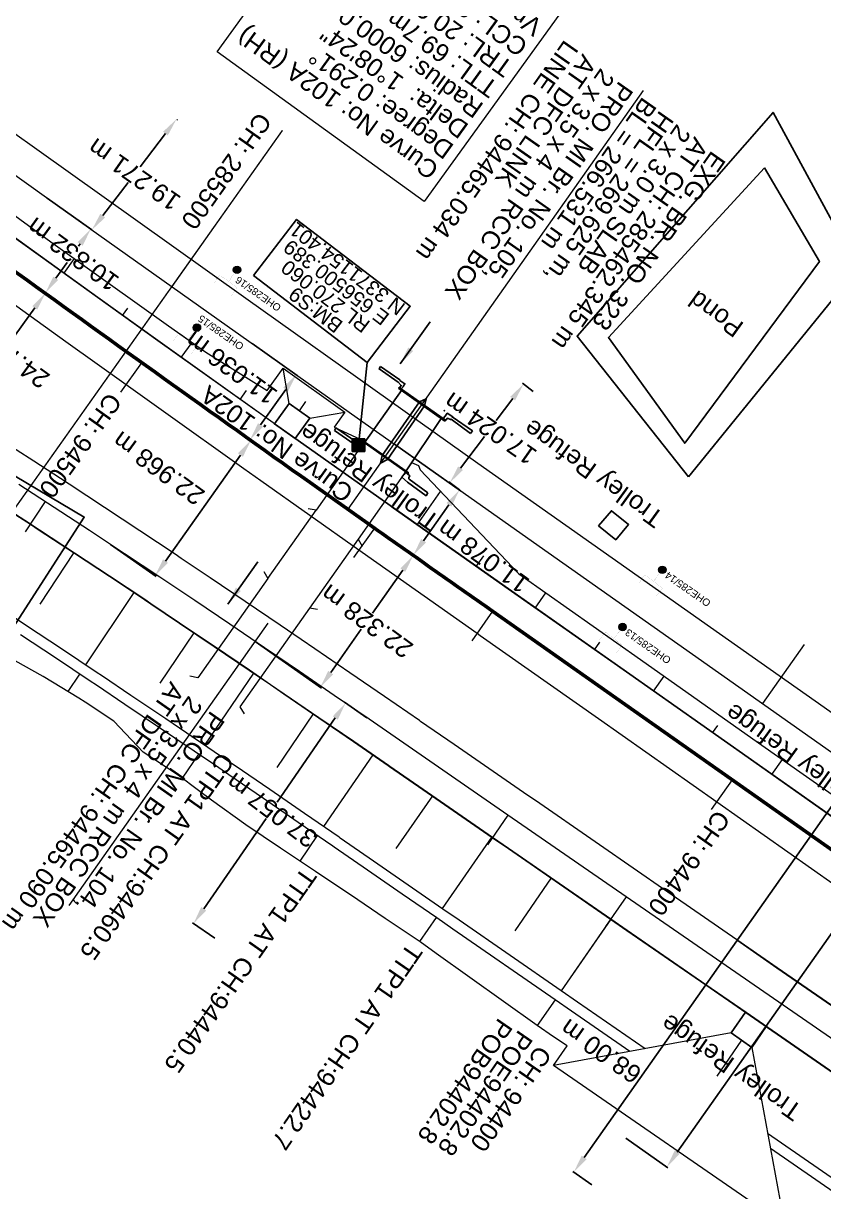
# Model space of a CAD drawing. Header units: metres. Extents: x 644418 to 1306172, y 3366650 to 6747308.
# Drawn here: x 656454 to 656564.7, y 3371051.1 to 3371212.7 of the extents above; entities that cross this region are included whole.
import ezdxf
from ezdxf.enums import TextEntityAlignment as Align

# ---------------------------------------------------------------- set-up
doc = ezdxf.new("R2010")
doc.units = ezdxf.units.M
doc.header["$MEASUREMENT"] = 0
doc.linetypes.add('CENTER', pattern=[2, 1.25, -0.25, 0.25, -0.25])
doc.linetypes.add('PHANTOM2', pattern=[1.25, 0.625, -0.125, 0.125, -0.125, 0.125, -0.125])
doc.layers.get('Defpoints').update_dxf_attribs({"lineweight": 0})
for name, color, linetype in [('Bench_Mark', 7, 'Continuous'), ('BRIDGE_PARAPET', 7, 'Continuous'), ('C-ROAD-CNTR-N', 92, 'Continuous'), ('CULVERT_PARAPET', 7, 'Continuous'), ('DFCC Boundary', 6, 'CENTER'), ('Dimension', 10, 'Continuous'), ('MATCH LINE', 7, 'Continuous'), ('PIER_OR_ABUTMENT', 7, 'Continuous'), ('POND_BOTTOM', 5, 'Continuous'), ('POND_TOP', 5, 'Continuous'), ('PROPOSED DFCC FORMATION LINE', 187, 'Continuous'), ('PROPOSED FORMATION LINE - Connecting line', 187, 'Continuous'), ('SFL_SOFFIT_LVL', 251, 'Continuous'), ('SH.NOS', 251, 'Continuous'), ('Side Details', 251, 'Continuous'), ('SIGN_BOARD', 251, 'Continuous'), ('STYLEREMARK', 251, 'Continuous'), ('Trolley Refuse', 10, 'Continuous'), ('TROLLEY_STAND', 7, 'Continuous'), ('WING_WALL', 7, 'Continuous')]:
    doc.layers.add(name, color=color, linetype=linetype)
for name, color, linetype, lineweight in [('BOUNDARY DIMENTION', 10, 'Continuous', 0), ('BRIDGE DETAILS PLAN', 7, 'Continuous', 0), ('CANAL BOTTOM', 5, 'Continuous', 0), ('Cardinal_Leader', 10, 'Continuous', 0), ('Existing Chainage', 7, 'Continuous', 0), ('Existing IR Track', 143, 'Continuous', 0), ('Existing Railway Boundary', 7, 'CENTER', 0), ('OHE MAST', 8, 'Continuous', 0), ('OHE MAST TEXT', 8, 'Continuous', 0), ('Prop TPTC Connecting line', 10, 'Continuous', 0), ('Prop- DN Curve_cont', 3, 'Continuous', 0), ('PROP-DFC Connecting line', 1, 'Continuous', 0), ('Proposed Chainage', 10, 'Continuous', 0), ('Proposed Chainages Connecting line', 10, 'Continuous', 0), ('Proposed Curve_Details', 10, 'Continuous', 0), ('Proposed Curve_Details Connecting line', 10, 'Continuous', 0), ('PROPOSED DFCC TOE LINE', 239, 'Continuous', 0), ('PROPOSED DFCC TOE LINE - Connecting line', 239, 'Continuous', 0), ('PROPOSED DFCC TOE SLOPES', 239, 'Continuous', 0), ('PROPOSED DFCC TOE SLOPES - Connecting line', 239, 'Continuous', 0), ('PROPOSED DFCC TRACK', 1, 'Continuous', 0), ('Proposed TPTC Chainages', 1, 'Continuous', 0)]:
    doc.layers.add(name, color=color, linetype=linetype, lineweight=lineweight)
doc.styles.add('CUT-FILL', font='cut-fill.shx', dxfattribs={"height": 2})
doc.styles.get("Standard").update_dxf_attribs({"font": 'arial.ttf'})
doc.styles.add('Style-Arial', font='arial.ttf')
doc.dimstyles.new('DIM', dxfattribs={"dimtxt": 2.5, "dimasz": 2.5, "dimexe": 0.18, "dimexo": 0.0625, "dimgap": 0.09, "dimtad": 0, "dimtih": 1, "dimtoh": 1, "dimdec": 3, "dimzin": 0, "dimdsep": 46, "dimtxsty": 'Standard', "dimcen": 0.09, "dimadec": 0, "dimazin": 0, "dimtfac": 1, "dimtdec": 3, "dimtofl": 0, "dimtmove": 0, "dimatfit": 3, "dimfxl": 1, "dimtolj": 1, "dimtzin": 0, "dimarcsym": 0})
doc.dimstyles.new('ISO-25', dxfattribs={"dimtxt": 2.5, "dimasz": 2.5, "dimexe": 1.25, "dimexo": 0.625, "dimtad": 1, "dimtxsty": 'Standard', "dimcen": 2.5, "dimadec": 0, "dimazin": 0, "dimtfac": 1, "dimtmove": 0, "dimatfit": 3, "dimfxl": 1, "dimarcsym": 0})

# ---------------------------------------------------------------- blocks, each defined once
blk = doc.blocks.new('TSB45')
at = {"layer": 'SH.NOS', "const_width": 0.0052}
blk.add_lwpolyline([(-0.02, 0.03), (0.02, 0.03), (0, 0.07)], close=True, dxfattribs=at)
at = {"layer": 'SH.NOS', "const_width": 0.00557}
blk.add_lwpolyline([(0, 0.03), (0, 0)], dxfattribs=at)
at = {"layer": 'SH.NOS', "style": 'CUT-FILL'}
blk.add_text('45', height=0.00787, dxfattribs=at).set_placement((-0.01, 0.04))
blk = doc.blocks.new('BM')
blk.add_hatch(color=256).paths.add_polyline_path([(-0.88, 0.88), (-0.88, -0.88), (0.88, -0.88), (0.88, 0.88)])
for p, q in [((0.88, 0.88), (-0.88, 0.88)), ((-0.88, 0.88), (-0.88, -0.88)), ((0.88, -0.88), (0.88, 0.88)), ((-0.88, -0.88), (0.88, -0.88))]:
    blk.add_line(p, q)
blk = doc.blocks.new('OHE MAST')
h = blk.add_hatch(color=256)
edge = h.paths.add_edge_path()
edge.add_arc((0, 0), 0.514, 0, 360)
at = {"const_width": 0.01, "flags": 128}
for points in [[(1.5, 3.5), (1.5, 2), (-1.5, 2), (-1.5, 3.5)], [(0, 2), (0, 0)]]:
    blk.add_lwpolyline(points, dxfattribs=at)
blk.add_circle((0, 0), 0.514)
blk = doc.blocks.new('*D1742')
at = {"layer": 'Defpoints', "color": 0, "transparency": 16777216}
for p in [(656485.62, 3371168.49), (656491.76, 3371164.14), (656479.24, 3371159.48)]:
    blk.add_point(p, dxfattribs=at)
at = {"layer": 'Dimension', "color": 0, "lineweight": -2, "transparency": 16777216}
for p, q in [((656485.67, 3371168.45), (656491.9, 3371164.04)), ((656486.82, 3371157.18), (656490.31, 3371162.1)), ((656479.29, 3371159.45), (656485.53, 3371155.03))]:
    blk.add_line(p, q, dxfattribs=at)
at = {"layer": 'Dimension', "color": 0, "transparency": 16777216}
for points in [[(656489.97, 3371162.34), (656490.65, 3371161.86), (656491.76, 3371164.14)], [(656486.48, 3371157.42), (656487.16, 3371156.93), (656485.38, 3371155.13)]]:
    blk.add_solid(points, dxfattribs=at)
at = {"layer": 'Dimension', "color": 0, "lineweight": 0, "transparency": 16777216, "insert": (656482.76, 3371165.07), "char_height": 2.5, "attachment_point": 5, "rotation": 144}
blk.add_mtext('\\A1;11.036 m', dxfattribs=at)
blk = doc.blocks.new('*D1743')
at = {"layer": 'Defpoints', "color": 0, "transparency": 16777216}
for p in [(656479.29, 3371159.44), (656485.49, 3371155.06), (656466.03, 3371140.69)]:
    blk.add_point(p, dxfattribs=at)
at = {"layer": 'Dimension', "color": 0, "lineweight": -2, "transparency": 16777216}
for p, q in [((656479.34, 3371159.41), (656485.64, 3371154.96)), ((656473.68, 3371138.35), (656484.05, 3371153.02)), ((656466.08, 3371140.65), (656472.38, 3371136.2))]:
    blk.add_line(p, q, dxfattribs=at)
at = {"layer": 'Dimension', "color": 0, "transparency": 16777216}
for points in [[(656483.71, 3371153.26), (656484.39, 3371152.78), (656485.49, 3371155.06)], [(656473.34, 3371138.59), (656474.02, 3371138.11), (656472.23, 3371136.31)]]:
    blk.add_solid(points, dxfattribs=at)
at = {"layer": 'Dimension', "color": 0, "lineweight": 0, "transparency": 16777216, "insert": (656472.71, 3371151.19), "char_height": 2.5, "attachment_point": 5, "rotation": 144}
blk.add_mtext('\\A1;22.968 m', dxfattribs=at)
blk = doc.blocks.new('*D1745')
at = {"layer": 'Defpoints', "color": 0, "transparency": 16777216}
for p in [(656457.26, 3371188.58), (656463.34, 3371184.26), (656450.98, 3371179.76)]:
    blk.add_point(p, dxfattribs=at)
at = {"layer": 'Dimension', "color": 0, "lineweight": -2, "transparency": 16777216}
for p, q in [((656457.31, 3371188.55), (656463.49, 3371184.15)), ((656461.89, 3371182.22), (656461.66, 3371181.89)), ((656451.03, 3371179.72), (656457.21, 3371175.33)), ((656458.51, 3371177.47), (656460.07, 3371179.66))]:
    blk.add_line(p, q, dxfattribs=at)
at = {"layer": 'Dimension', "color": 0, "transparency": 16777216}
for points in [[(656461.55, 3371182.46), (656462.23, 3371181.98), (656463.34, 3371184.26)], [(656458.17, 3371177.71), (656458.85, 3371177.23), (656457.06, 3371175.43)]]:
    blk.add_solid(points, dxfattribs=at)
at = {"layer": 'Dimension', "color": 0, "lineweight": 0, "transparency": 16777216, "insert": (656460.86, 3371180.78), "char_height": 2.5, "attachment_point": 5, "rotation": 144}
blk.add_mtext('\\A1;10.832 m', dxfattribs=at)
blk = doc.blocks.new('*D1747')
at = {"layer": 'Defpoints', "color": 0, "transparency": 16777216}
for p in [(656450.97, 3371179.76), (656457.06, 3371175.41), (656436.58, 3371159.66)]:
    blk.add_point(p, dxfattribs=at)
at = {"layer": 'Dimension', "color": 0, "lineweight": -2, "transparency": 16777216}
for p, q in [((656451.02, 3371179.73), (656457.2, 3371175.31)), ((656455.6, 3371173.38), (656452.07, 3371168.44)), ((656444.12, 3371157.34), (656450.48, 3371166.21)), ((656436.64, 3371159.62), (656442.81, 3371155.2))]:
    blk.add_line(p, q, dxfattribs=at)
at = {"layer": 'Dimension', "color": 0, "transparency": 16777216}
for points in [[(656455.26, 3371173.62), (656455.94, 3371173.13), (656457.06, 3371175.41)], [(656443.78, 3371157.58), (656444.46, 3371157.09), (656442.67, 3371155.3)]]:
    blk.add_solid(points, dxfattribs=at)
at = {"layer": 'Dimension', "color": 0, "lineweight": 0, "transparency": 16777216, "insert": (656451.27, 3371167.33), "char_height": 2.5, "attachment_point": 5, "rotation": 144}
blk.add_mtext('\\A1;24.725 m', dxfattribs=at)
blk = doc.blocks.new('*D1558')
at = {"layer": 'Defpoints', "color": 0, "linetype": 'ByBlock', "ltscale": 0.5, "transparency": 16777216}
for p in [(656523.2, 3371162.83), (656524.58, 3371161.79), (656514.38, 3371148.16)]:
    blk.add_point(p, dxfattribs=at)
at = {"layer": 'Existing Railway Boundary', "color": 0, "linetype": 'ByBlock', "lineweight": -2, "ltscale": 0.5, "transparency": 16777216}
for p, q in [((656524.53, 3371161.83), (656523.05, 3371162.94)), ((656521.7, 3371160.83), (656519.42, 3371157.78)), ((656514.5, 3371151.2), (656517.78, 3371155.59)), ((656514.33, 3371148.2), (656512.86, 3371149.3))]:
    blk.add_line(p, q, dxfattribs=at)
at = {"layer": 'Existing Railway Boundary', "color": 0, "linetype": 'ByBlock', "ltscale": 0.5, "transparency": 16777216}
for points in [[(656521.36, 3371161.08), (656522.03, 3371160.58), (656523.2, 3371162.83)], [(656514.17, 3371151.45), (656514.83, 3371150.95), (656513, 3371149.19)]]:
    blk.add_solid(points, dxfattribs=at)
at = {"layer": 'Existing Railway Boundary', "color": 0, "linetype": 'ByBlock', "ltscale": 0.5, "transparency": 16777216, "insert": (656518.6, 3371156.68), "char_height": 2.5, "attachment_point": 5, "rotation": 145}
blk.add_mtext('\\A1;17.024 m', dxfattribs=at)
blk = doc.blocks.new('*D1559')
at = {"layer": 'Defpoints', "color": 0, "linetype": 'ByBlock', "ltscale": 0.5, "transparency": 16777216}
for p in [(656475.19, 3371199.46), (656475.19, 3371199.46), (656463.49, 3371184.15)]:
    blk.add_point(p, dxfattribs=at)
at = {"layer": 'Existing Railway Boundary', "color": 0, "linetype": 'ByBlock', "lineweight": -2, "ltscale": 0.5, "transparency": 16777216}
for p, q in [((656475.24, 3371199.42), (656475.33, 3371199.35)), ((656473.67, 3371197.47), (656470.17, 3371192.89)), ((656465.01, 3371186.14), (656468.51, 3371190.72)), ((656463.54, 3371184.11), (656463.63, 3371184.04))]:
    blk.add_line(p, q, dxfattribs=at)
at = {"layer": 'Existing Railway Boundary', "color": 0, "linetype": 'ByBlock', "ltscale": 0.5, "transparency": 16777216}
for points in [[(656473.34, 3371197.73), (656474, 3371197.22), (656475.19, 3371199.46)], [(656464.67, 3371186.39), (656465.34, 3371185.88), (656463.49, 3371184.15)]]:
    blk.add_solid(points, dxfattribs=at)
at = {"layer": 'Existing Railway Boundary', "color": 0, "linetype": 'ByBlock', "ltscale": 0.5, "transparency": 16777216, "insert": (656469.34, 3371191.81), "char_height": 2.5, "attachment_point": 5, "rotation": 145}
blk.add_mtext('\\A1;19.271 m', dxfattribs=at)
blk = doc.blocks.new('*D1605')
at = {"layer": 'Defpoints', "color": 0, "transparency": 16777216}
for p in [(656505.3, 3371154.57), (656498.9, 3371145.52), (656507.94, 3371139.13)]:
    blk.add_point(p, dxfattribs=at)
at = {"layer": 'Dimension', "color": 0, "lineweight": -2, "transparency": 16777216}
for p, q in [((656505.35, 3371154.53), (656514.48, 3371148.07)), ((656498.95, 3371145.48), (656508.09, 3371139.03)), ((656512.89, 3371146.13), (656509.38, 3371141.17))]:
    blk.add_line(p, q, dxfattribs=at)
at = {"layer": 'Dimension', "color": 0, "transparency": 16777216}
for points in [[(656512.55, 3371146.37), (656513.23, 3371145.89), (656514.33, 3371148.17)], [(656509.04, 3371141.41), (656509.72, 3371140.93), (656507.94, 3371139.13)]]:
    blk.add_solid(points, dxfattribs=at)
at = {"layer": 'Dimension', "color": 0, "lineweight": 0, "transparency": 16777216, "insert": (656517.63, 3371139), "char_height": 2.5, "attachment_point": 5, "rotation": 144}
blk.add_mtext('\\A1;11.078 m', dxfattribs=at)
blk = doc.blocks.new('*D1606')
at = {"layer": 'Defpoints', "color": 0, "transparency": 16777216}
for p in [(656498.91, 3371145.51), (656507.95, 3371139.14), (656486.05, 3371127.26)]:
    blk.add_point(p, dxfattribs=at)
at = {"layer": 'Dimension', "color": 0, "lineweight": -2, "transparency": 16777216}
for p, q in [((656498.96, 3371145.47), (656508.1, 3371139.04)), ((656506.51, 3371137.1), (656502.32, 3371131.15)), ((656496.53, 3371122.93), (656500.75, 3371128.92)), ((656486.1, 3371127.22), (656495.24, 3371120.79))]:
    blk.add_line(p, q, dxfattribs=at)
at = {"layer": 'Dimension', "color": 0, "transparency": 16777216}
for points in [[(656506.17, 3371137.34), (656506.85, 3371136.86), (656507.95, 3371139.14)], [(656496.19, 3371123.17), (656496.87, 3371122.69), (656495.09, 3371120.89)]]:
    blk.add_solid(points, dxfattribs=at)
at = {"layer": 'Dimension', "color": 0, "lineweight": 0, "transparency": 16777216, "insert": (656501.53, 3371130.03), "char_height": 2.5, "attachment_point": 5, "rotation": 144}
blk.add_mtext('\\A1;22.328 m', dxfattribs=at)
blk = doc.blocks.new('*D1641')
at = {"layer": 'BOUNDARY DIMENTION', "color": 0, "lineweight": -2, "transparency": 16777216}
for p, q in [((656501.52, 3371116.69), (656498.44, 3371118.82)), ((656497.16, 3371116.65), (656489.14, 3371105.02)), ((656478.97, 3371090.26), (656487.59, 3371102.76)), ((656480.49, 3371086.18), (656477.4, 3371088.31))]:
    blk.add_line(p, q, dxfattribs=at)
at = {"layer": 'BOUNDARY DIMENTION', "color": 0, "transparency": 16777216}
for points in [[(656496.82, 3371116.89), (656497.51, 3371116.42), (656498.58, 3371118.71)], [(656478.62, 3371090.5), (656479.31, 3371090.03), (656477.55, 3371088.21)]]:
    blk.add_solid(points, dxfattribs=at)
at = {"layer": 'Defpoints', "color": 0, "transparency": 16777216}
for p in [(656498.58, 3371118.71), (656501.57, 3371116.65), (656480.54, 3371086.14)]:
    blk.add_point(p, dxfattribs=at)
at = {"layer": 'BOUNDARY DIMENTION', "color": 0, "transparency": 16777216, "insert": (656488.36, 3371103.89), "char_height": 2.5, "attachment_point": 5, "rotation": 143}
blk.add_mtext('\\A1;37.057 m', dxfattribs=at)
blk = doc.blocks.new('*D1876')
at = {"layer": 'Defpoints', "color": 0, "linetype": 'Continuous', "ltscale": 0.5, "transparency": 16777216}
for p in [(656571.84, 3371107.64), (656577.57, 3371103.61), (656537.3, 3371058.58)]:
    blk.add_point(p, dxfattribs=at)
at = {"layer": 'DFCC Boundary', "color": 0, "linetype": 'Continuous', "lineweight": -2, "ltscale": 0.5, "transparency": 16777216}
for p, q in [((656571.9, 3371107.61), (656577.72, 3371103.51)), ((656544.46, 3371056.6), (656576.13, 3371101.57)), ((656537.35, 3371058.55), (656543.17, 3371054.45))]:
    blk.add_line(p, q, dxfattribs=at)
at = {"layer": 'DFCC Boundary', "color": 0, "linetype": 'Continuous', "ltscale": 0.5, "transparency": 16777216}
for points in [[(656575.79, 3371101.81), (656576.47, 3371101.33), (656577.57, 3371103.61)], [(656544.12, 3371056.84), (656544.8, 3371056.36), (656543.02, 3371054.55)]]:
    blk.add_solid(points, dxfattribs=at)
at = {"layer": 'DFCC Boundary', "color": 0, "linetype": 'Continuous', "ltscale": 0.5, "transparency": 16777216, "insert": (656572.31, 3371083.64), "char_height": 2.5, "attachment_point": 5, "rotation": 145}
blk.add_mtext('\\A1;60.00 m', dxfattribs=at)
blk = doc.blocks.new('*D1877')
at = {"layer": 'Defpoints', "color": 0, "linetype": 'Continuous', "ltscale": 0.5, "transparency": 16777216}
for p in [(656569.31, 3371109.43), (656571.85, 3371107.63), (656532.7, 3371052.04)]:
    blk.add_point(p, dxfattribs=at)
at = {"layer": 'DFCC Boundary', "color": 0, "linetype": 'Continuous', "lineweight": -2, "ltscale": 0.5, "transparency": 16777216}
for p, q in [((656571.8, 3371107.67), (656569.16, 3371109.53)), ((656531.59, 3371055.88), (656567.87, 3371107.38)), ((656532.65, 3371052.07), (656530.01, 3371053.94))]:
    blk.add_line(p, q, dxfattribs=at)
at = {"layer": 'DFCC Boundary', "color": 0, "linetype": 'Continuous', "ltscale": 0.5, "transparency": 16777216}
for points in [[(656567.53, 3371107.62), (656568.21, 3371107.14), (656569.31, 3371109.43)], [(656531.25, 3371056.12), (656531.93, 3371055.64), (656530.15, 3371053.83)]]:
    blk.add_solid(points, dxfattribs=at)
at = {"layer": 'DFCC Boundary', "color": 0, "linetype": 'Continuous', "ltscale": 0.5, "transparency": 16777216, "insert": (656533.9, 3371070.56), "char_height": 2.5, "attachment_point": 5, "rotation": 145}
blk.add_mtext('\\A1;68.00 m', dxfattribs=at)

msp = doc.modelspace()

# ---------------------------------------------------------------- linework, layer by layer
msp.add_point((656512.2534, 3371159.1482, 267.505))
at = {"layer": 'BRIDGE DETAILS PLAN', "color": 7, "linetype": 'Continuous', "lineweight": 0, "flags": 128}
msp.add_lwpolyline([(656539.749, 3371203.4553), (656498.9133, 3371145.5108)], dxfattribs=at)
at = {"layer": 'BRIDGE DETAILS PLAN', "color": 10, "flags": 128}
msp.add_lwpolyline([(656487.8226, 3371129.7735), (656460.3062, 3371090.7287)], dxfattribs=at)
at = {"layer": 'BRIDGE_PARAPET', "linetype": 'Continuous'}
msp.add_polyline3d([(656507.223, 3371150.466, 270.327), (656507.269, 3371150.559, 270.327), (656500.872, 3371155.087, 270.336), (656500.826, 3371154.994, 270.336)], close=True, dxfattribs=at)
at = {"layer": 'C-ROAD-CNTR-N', "color": 4, "linetype": 'Continuous', "lineweight": 50, "flags": 128}
msp.add_lwpolyline([(656502.5763, 3371142.9227, -0.00414041), (656421.8767, 3371200.9022)], format="xyb", dxfattribs=at)
for points in [[(656518.9277, 3371131.4062), (656518.4, 3371131.7774), (656517.8724, 3371132.1486), (656517.3447, 3371132.5198), (656516.817, 3371132.891), (656516.2894, 3371133.2623), (656515.7617, 3371133.6335), (656515.2341, 3371134.0048), (656514.7065, 3371134.376), (656514.1788, 3371134.7473), (656513.6512, 3371135.1186), (656513.1236, 3371135.4899), (656512.596, 3371135.8612), (656512.0685, 3371136.2326), (656511.5409, 3371136.6039), (656511.0134, 3371136.9753), (656510.4858, 3371137.3468), (656509.9584, 3371137.7182), (656509.4309, 3371138.0897), (656508.9034, 3371138.4612), (656508.376, 3371138.8328), (656507.8486, 3371139.2044), (656507.3212, 3371139.576), (656506.7939, 3371139.9477), (656506.2666, 3371140.3194), (656505.7393, 3371140.6912), (656505.212, 3371141.063), (656504.6848, 3371141.4348), (656504.1576, 3371141.8067), (656503.6305, 3371142.1787), (656503.1034, 3371142.5507), (656502.5763, 3371142.9227)], [(657778.5108, 3370245.3088), (656518.9277, 3371131.4062)]]:
    msp.add_lwpolyline(points, dxfattribs=at)
at = {"layer": 'Cardinal_Leader', "linetype": 'Continuous', "lineweight": 0, "flags": 128}
for points in [[(656521.0444, 3371103.2228), (656518.2021, 3371099.1092)], [(656537.4002, 3371091.9218), (656534.5579, 3371087.8083)], [(656537.4002, 3371091.9218), (656534.5579, 3371087.8083)]]:
    msp.add_lwpolyline(points, dxfattribs=at)
at = {"layer": 'CULVERT_PARAPET', "linetype": 'Continuous'}
msp.add_polyline3d([(656512.336, 3371157.707, 270.304), (656505.938, 3371162.226, 270.316), (656506.02, 3371162.382, 270.316), (656512.418, 3371157.863, 270.316)], close=True, dxfattribs=at)
at = {"layer": 'Existing Chainage', "color": 0, "linetype": 'Continuous', "lineweight": 13, "flags": 128}
for points in [[(656480.3366, 3371184.4795), (656474.5581, 3371176.318)], [(656562.0111, 3371126.8096), (656556.2467, 3371118.6382)]]:
    msp.add_lwpolyline(points, dxfattribs=at)
at = {"layer": 'Existing IR Track', "flags": 128}
for points in [[(656385.9785, 3371246.0134), (656402.2558, 3371234.1087), (656418.524, 3371222.2105), (656435.4888, 3371209.9214), (656443.4607, 3371204.1477), (656464.8674, 3371188.9025), (656484.7718, 3371174.7324), (656504.7408, 3371160.5167), (656516.8987, 3371151.9176), (656529.0485, 3371143.3242), (656549.0707, 3371129.2166), (656569.3043, 3371114.9602), (656586.5651, 3371102.8128), (656603.3974, 3371090.9669), (656622.7217, 3371077.3387), (656641.7932, 3371063.8889), (656658.3669, 3371052.2687), (656675.3634, 3371040.3522)], [(656383.3632, 3371242.1378), (656399.6676, 3371230.2411), (656416.221, 3371218.1627), (656432.924, 3371206.0904), (656449.686, 3371193.9755), (656461.9305, 3371185.2594), (656482.2083, 3371170.9016), (656502.0702, 3371156.8391), (656514.3846, 3371148.1605), (656526.6001, 3371139.5518), (656546.5612, 3371125.4706), (656566.5656, 3371111.3589), (656584.0453, 3371099.0494), (656601.4221, 3371086.8124), (656620.2263, 3371073.6094), (656639.0451, 3371060.3963), (656655.8743, 3371048.5512)]]:
    msp.add_lwpolyline(points, dxfattribs=at)
at = {"layer": 'MATCH LINE', "linetype": 'PHANTOM2', "ltscale": 15, "const_width": 0.2}
msp.add_lwpolyline([(656489.8606, 3371197.9305), (656428.5918, 3371111.399)], dxfattribs=at)
at = {"layer": 'PIER_OR_ABUTMENT', "linetype": 'Continuous'}
msp.add_polyline3d([(656503.408, 3371151.91, 270.053), (656503.64, 3371152.976, 270.019), (656508.821, 3371160.373, 270.067), (656509.755, 3371160.786, 270.04), (656509.519, 3371159.847, 270.067), (656504.392, 3371152.411, 270.038)], close=True, dxfattribs=at)
at = {"layer": 'POND_BOTTOM', "linetype": 'Continuous'}
msp.add_polyline3d([(656556.5419, 3371192.7565, 263.1996), (656564.1174, 3371179.776, 263.169), (656545.494, 3371154.6412, 263.5), (656534.9357, 3371169.2561, 263.469)], close=True, dxfattribs=at)
at = {"layer": 'POND_TOP', "linetype": 'Continuous'}
for points in [[(656546.04, 3371150, 266.354), (656530.608, 3371169.441, 265.715), (656557.717, 3371200.402, 265.381), (656569.4272, 3371178.8108, 265.5268)], [(656372.741, 3371183.233, 266.178), (656382.381, 3371191.981, 265.069), (656462.447, 3371144.429, 266.818), (656449.5901, 3371124.5045, 267.173), (656421.337, 3371149.834, 267.135), (656372.812, 3371166.171, 266.713)]]:
    msp.add_polyline3d(points, close=True, dxfattribs=at)
at = {"layer": 'Prop TPTC Connecting line', "lineweight": 0, "flags": 128}
for points in [[(656502.5763, 3371142.9228), (656499.6926, 3371138.8381)], [(656518.9277, 3371131.4062), (656516.0508, 3371127.3168)]]:
    msp.add_lwpolyline(points, dxfattribs=at)
at = {"layer": 'PROP-DFC Connecting line', "color": 12, "linetype": 'Continuous', "lineweight": 0, "flags": 128}
msp.add_lwpolyline([(657778.5107, 3370245.3088), (656518.9277, 3371131.4062), (656516.8829, 3371132.8447), (656514.8383, 3371134.2832), (656512.7938, 3371135.722), (656510.7496, 3371137.1611), (656508.7056, 3371138.6006), (656506.662, 3371140.0406), (656504.6189, 3371141.4813), (656502.5763, 3371142.9228, -0.00414041), (656421.8767, 3371200.9022), (656419.8588, 3371202.3781), (656417.8415, 3371203.8547), (656415.8246, 3371205.3319), (656413.8081, 3371206.8097), (656411.792, 3371208.2878), (656409.776, 3371209.7663), (656407.7602, 3371211.245), (656405.7445, 3371212.7239), (655825.4894, 3371638.4289)], format="xyb", dxfattribs=at)
at = {"layer": 'Proposed Chainage', "linetype": 'Continuous', "lineweight": 0, "flags": 128}
msp.add_lwpolyline([(656454.3378, 3371142.3926), (656457.0679, 3371146.5814)], dxfattribs=at)
at = {"layer": 'Proposed Chainages Connecting line', "lineweight": 0, "flags": 128}
for points in [[(656467.5124, 3371161.7155), (656470.4229, 3371165.7811)], [(656549.2158, 3371103.9857), (656552.0927, 3371108.0751)]]:
    msp.add_lwpolyline(points, dxfattribs=at)
at = {"layer": 'Proposed Curve_Details'}
msp.add_lwpolyline([(656529.2755, 3371215.5197), (656509.4523, 3371188.1019), (656480.8477, 3371208.7832), (656500.6709, 3371236.201)], close=True, dxfattribs=at)
at = {"layer": 'PROPOSED DFCC FORMATION LINE', "lineweight": 0, "flags": 128}
for points in [[(656570.6081, 3371099.6348), (656554.2503, 3371111.1422), (656537.8925, 3371122.6497), (656521.5347, 3371134.1572), (656521.0853, 3371134.4733), (656505.1876, 3371145.6696), (656504.739, 3371145.9863), (656491.231, 3371155.5506), (656488.8774, 3371157.2228), (656477.7495, 3371165.1522), (656472.6058, 3371168.8303), (656464.2945, 3371174.7909), (656456.3729, 3371180.492), (656450.8662, 3371184.4667), (656440.1791, 3371192.2077), (656437.4646, 3371194.1796), (656424.0899, 3371203.9295), (656424.0243, 3371203.9774), (656407.9627, 3371215.7474), (656407.8972, 3371215.7955), (656391.7715, 3371227.6261), (656375.6459, 3371239.4567)], [(656552.7146, 3371085.9593), (656541.8286, 3371093.4809), (656539.5603, 3371095.0482), (656525.4362, 3371104.8071), (656523.2045, 3371106.3491), (656518.4047, 3371109.6651), (656513.6028, 3371112.9804), (656508.9732, 3371116.1726), (656508.798, 3371116.2933), (656503.9892, 3371119.6025), (656499.1753, 3371122.9064), (656494.3554, 3371126.2035), (656492.4635, 3371127.4943), (656489.5284, 3371129.4924), (656484.6934, 3371132.7716), (656479.8494, 3371136.0395), (656475.8665, 3371138.712), (656474.9954, 3371139.2947), (656470.1304, 3371142.5355), (656465.2536, 3371145.7605), (656460.3639, 3371148.9682), (656459.1429, 3371149.7649), (656455.4604, 3371152.1569), (656450.5423, 3371155.3252)], [(656548.3944, 3371079.7067), (656537.5083, 3371087.2283), (656535.2401, 3371088.7955), (656521.116, 3371098.5545), (656518.8843, 3371100.0964), (656514.0854, 3371103.4118), (656509.2865, 3371106.725), (656504.6614, 3371109.9141), (656504.4865, 3371110.0347), (656499.6844, 3371113.3392), (656494.8792, 3371116.6371), (656490.0699, 3371119.927), (656488.1827, 3371121.2146), (656485.2555, 3371123.2074), (656480.435, 3371126.4767), (656475.6074, 3371129.7335), (656471.6395, 3371132.396), (656470.7719, 3371132.9763), (656465.9273, 3371136.2036), (656461.0729, 3371139.4138), (656456.2076, 3371142.6054), (656454.993, 3371143.3979), (656451.3305, 3371145.7769)], [(656548.4228, 3371079.7478), (656537.5368, 3371087.2694), (656535.2685, 3371088.8367), (656521.1444, 3371098.5956), (656518.9127, 3371100.1376), (656514.1138, 3371103.4529), (656509.3149, 3371106.7662), (656504.6898, 3371109.9553), (656504.5148, 3371110.0758), (656499.7127, 3371113.3804), (656494.9074, 3371116.6784), (656490.0981, 3371119.9683), (656488.2108, 3371121.2559), (656485.2836, 3371123.2488), (656480.463, 3371126.5182), (656475.6353, 3371129.775), (656471.6673, 3371132.4375), (656470.7997, 3371133.0179), (656465.955, 3371136.2452), (656461.1004, 3371139.4555), (656456.2349, 3371142.6473), (656455.0203, 3371143.4398), (656451.3577, 3371145.8189)], [(656805.0699, 3370911.5358), (656788.6155, 3370922.9048), (656772.1611, 3370934.2738), (656755.7068, 3370945.6428), (656739.2524, 3370957.0118), (656722.7981, 3370968.3808), (656706.3437, 3370979.7498), (656689.8894, 3370991.1188), (656673.435, 3371002.4878), (656656.9806, 3371013.8568), (656640.5263, 3371025.2258), (656624.0719, 3371036.5948), (656607.6176, 3371047.9638), (656591.1632, 3371059.3328), (656574.7089, 3371070.7018), (656558.2545, 3371082.0708), (656552.6862, 3371085.9182)], [(656805.0983, 3370911.577), (656788.6439, 3370922.946), (656772.1896, 3370934.315), (656755.7352, 3370945.684), (656739.2808, 3370957.053), (656722.8265, 3370968.422), (656706.3721, 3370979.791), (656689.9178, 3370991.1599), (656673.4634, 3371002.5289), (656657.0091, 3371013.8979), (656640.5547, 3371025.2669), (656624.1003, 3371036.6359), (656607.646, 3371048.0049), (656591.1916, 3371059.3739), (656574.7373, 3371070.7429), (656558.2829, 3371082.1119), (656552.7146, 3371085.9593)], [(656800.7781, 3370905.3243), (656784.3237, 3370916.6933), (656767.8693, 3370928.0623), (656751.415, 3370939.4313), (656734.9606, 3370950.8003), (656718.5063, 3370962.1693), (656702.0519, 3370973.5383), (656685.5976, 3370984.9073), (656669.1432, 3370996.2763), (656652.6888, 3371007.6453), (656636.2345, 3371019.0143), (656619.7801, 3371030.3833), (656603.3258, 3371041.7523), (656586.8714, 3371053.1213), (656570.4171, 3371064.4903), (656553.9627, 3371075.8593), (656548.3944, 3371079.7067)], [(656800.8065, 3370905.3654), (656784.3521, 3370916.7344), (656767.8978, 3370928.1034), (656751.4434, 3370939.4724), (656734.9891, 3370950.8414), (656718.5347, 3370962.2104), (656702.0803, 3370973.5794), (656685.626, 3370984.9484), (656669.1716, 3370996.3174), (656652.7173, 3371007.6864), (656636.2629, 3371019.0554), (656619.8086, 3371030.4244), (656603.3542, 3371041.7934), (656586.8998, 3371053.1624), (656570.4455, 3371064.5314), (656553.9911, 3371075.9004), (656548.4228, 3371079.7478)]]:
    msp.add_lwpolyline(points, dxfattribs=at)
at = {"layer": 'PROPOSED DFCC TOE LINE', "lineweight": 0, "flags": 128}
for points in [[(656540.0135, 3371070.9115), (656530.6869, 3371077.3557), (656528.4187, 3371078.9229), (656514.2946, 3371088.6818), (656512.0629, 3371090.2238), (656507.2645, 3371093.5388), (656502.4686, 3371096.85), (656497.8495, 3371100.035), (656497.6786, 3371100.1527), (656492.8878, 3371103.4495), (656488.0963, 3371106.738), (656483.3007, 3371110.0185), (656481.4197, 3371111.3018), (656478.5111, 3371113.282), (656473.7116, 3371116.5371), (656468.9087, 3371119.7773), (656464.9607, 3371122.4264), (656464.1097, 3371122.9956), (656459.2913, 3371126.2054), (656454.4722, 3371129.3922), (656449.6377, 3371132.5636)], [(656537.9268, 3371070.5301), (656529.8343, 3371076.1216), (656527.566, 3371077.6888), (656513.4419, 3371087.4478), (656511.2102, 3371088.9897), (656506.4119, 3371092.3047), (656501.6164, 3371095.6156), (656496.998, 3371098.8001), (656496.8276, 3371098.9175), (656492.0382, 3371102.2133), (656487.2484, 3371105.5006), (656482.4546, 3371108.7799), (656480.5743, 3371110.0628), (656477.6681, 3371112.0413), (656472.8712, 3371115.2946), (656468.0714, 3371118.5327), (656464.1258, 3371121.1802), (656463.2769, 3371121.748), (656458.4618, 3371124.9556), (656453.6472, 3371128.1395)], [(656559.2748, 3371046.5446), (656527.3567, 3371068.5982), (656529.2173, 3371071.2911), (656527.3686, 3371072.553), (656525.1101, 3371074.1344), (656511.1282, 3371084.0992), (656508.9191, 3371085.6738), (656504.0863, 3371088.9354), (656499.2485, 3371092.1779), (656494.5903, 3371095.296), (656494.4142, 3371095.4138), (656489.5826, 3371098.6416), (656484.7696, 3371101.8846), (656480.0649, 3371105.2741), (656478.2424, 3371106.6329), (656475.4166, 3371108.7356), (656470.585, 3371111.9164), (656466.5256, 3371116.2328), (656462.5818, 3371118.8618), (656461.6981, 3371119.4021), (656456.767, 3371122.4037), (656451.7198, 3371125.2148)], [(656551.908, 3371073.0855), (656527.3567, 3371068.5982)], [(656554.7875, 3371071.096), (656559.2748, 3371046.5446)]]:
    msp.add_lwpolyline(points, dxfattribs=at)
at = {"layer": 'PROPOSED DFCC TOE LINE - Connecting line', "lineweight": 0, "flags": 128}
for points in [[(656437.7855, 3371197.3188), (656439.0558, 3371196.3688), (656441.7607, 3371194.3863), (656452.3451, 3371186.5133), (656457.8407, 3371182.5279), (656465.7619, 3371176.8333), (656474.0756, 3371170.8835), (656479.2549, 3371167.2598), (656487.7632, 3371161.9565)], [(656487.7632, 3371161.9565), (656489.9505, 3371165.0344), (656498.4915, 3371158.9649), (656496.9944, 3371156.8582), (656501.2962, 3371154.9022)], [(656507.7238, 3371151.9795), (656508.6673, 3371151.5505), (656508.9159, 3371150.9516), (656522.5643, 3371136.5756), (656523.0141, 3371136.2601), (656539.3678, 3371124.7469), (656555.7162, 3371113.226), (656572.078, 3371101.7241), (656588.4773, 3371090.2757), (656604.8601, 3371078.8037), (656621.2117, 3371067.2874), (656637.5658, 3371055.7747), (656651.6247, 3371045.9282)]]:
    msp.add_lwpolyline(points, dxfattribs=at)
at = {"layer": 'PROPOSED DFCC TOE SLOPES', "linetype": 'Continuous', "lineweight": 0, "flags": 128}
for points in [[(656461.0008, 3371139.5208), (656456.3081, 3371132.3935)], [(656469.3161, 3371134.0062), (656462.6298, 3371123.9814)], [(656477.6058, 3371128.4457), (656472.8956, 3371121.4568)], [(656461.7975, 3371122.7335), (656460.1885, 3371120.3211)], [(656485.8733, 3371122.8473), (656479.0978, 3371112.8826)], [(656494.122, 3371117.2157), (656489.0624, 3371109.8263)], [(656478.2544, 3371111.6421), (656475.9887, 3371108.3099)], [(656502.3586, 3371111.5597), (656495.5286, 3371101.6322)], [(656510.5879, 3371105.8872), (656505.5611, 3371098.6017)], [(656494.6784, 3371100.3964), (656492.2466, 3371096.8619)], [(656518.8144, 3371100.2054), (656511.9655, 3371090.2911)], [(656527.0413, 3371094.5212), (656522.0036, 3371087.23)], [(656511.113, 3371089.0569), (656508.8214, 3371085.7397)], [(656535.2685, 3371088.8367), (656528.4187, 3371078.9229)], [(656535.2401, 3371088.7955), (656528.4187, 3371078.9229)], [(656527.566, 3371077.6888), (656525.1101, 3371074.1344)], [(656553.3478, 3371072.0907), (656549.9229, 3371067.1339)], [(656704.5571, 3370957.2216), (656556.9615, 3371059.2015)], [(656702.4703, 3370956.8402), (656557.3429, 3371057.1147)]]:
    msp.add_lwpolyline(points, dxfattribs=at)
at = {"layer": 'PROPOSED DFCC TOE SLOPES - Connecting line', "linetype": 'Continuous', "lineweight": 0, "flags": 128}
for points in [[(656459.6297, 3371178.1481), (656461.0972, 3371180.1868)], [(656467.7457, 3371172.3158), (656468.48, 3371173.3392)], [(656475.8697, 3371166.4964), (656477.362, 3371168.5842)], [(656490.7734, 3371160.1693), (656489.9505, 3371165.0344)], [(656484.0065, 3371160.6936), (656484.8955, 3371161.9417)], [(656492.1999, 3371159.1556), (656493.0889, 3371160.4037)], [(656493.6264, 3371158.1419), (656498.4915, 3371158.9649)], [(656508.4695, 3371143.3582), (656511.7327, 3371147.9847)], [(656516.6428, 3371137.602), (656517.6961, 3371139.098)], [(656524.8193, 3371131.8465), (656526.2982, 3371133.9481)], [(656532.9978, 3371126.0931), (656533.736, 3371127.1425)], [(656541.1767, 3371120.3393), (656542.6501, 3371122.4338)], [(656549.3556, 3371114.5856), (656550.0899, 3371115.6295)], [(656557.5345, 3371108.8319), (656559.0012, 3371110.9168)]]:
    msp.add_lwpolyline(points, dxfattribs=at)
at = {"layer": 'PROPOSED DFCC TRACK', "linetype": 'Continuous', "flags": 128}
for points, elevation in [([(656501.1344, 3371154.7757), (656494.5194, 3371145.3957), (656493.4068, 3371145.597)], 270.351), ([(656506.8897, 3371150.7019), (656500.3254, 3371141.3937), (656500.8886, 3371140.4132)], 270.472), ([(656487.8406, 3371135.9252), (656494.5194, 3371145.3957)], 270.351), ([(656500.3254, 3371141.3937), (656493.603, 3371131.8614)], 270.472), ([(656487.2774, 3371136.9056), (656487.8406, 3371135.9252), (656478.1698, 3371122.2121), (656477.0572, 3371122.4135)], 270.351)]:
    msp.add_lwpolyline(points, dxfattribs=dict(at, elevation=elevation))
at = {"layer": 'PROPOSED DFCC TRACK', "color": 12, "flags": 128}
msp.add_lwpolyline([(656537.4002, 3371091.9218), (656521.0444, 3371103.2228), (656516.245, 3371106.5385), (656511.4446, 3371109.8527), (656506.6422, 3371113.164), (656501.8367, 3371116.4708), (656497.0272, 3371119.7718), (656492.2126, 3371123.0653), (656487.3919, 3371126.3499), (656482.5642, 3371129.6242), (656477.7284, 3371132.8865), (656472.8836, 3371136.1355), (656468.0289, 3371139.3696), (656463.1632, 3371142.5872), (656458.2857, 3371145.7868), (656453.3955, 3371148.9669)], dxfattribs=at)
at = {"layer": 'PROPOSED DFCC TRACK', "linetype": 'Continuous', "flags": 128}
msp.add_lwpolyline([(656494.7156, 3371131.6601), (656493.603, 3371131.8614), (656483.9758, 3371118.2101), (656484.539, 3371117.2297)], dxfattribs=at)
at = {"layer": 'PROPOSED DFCC TRACK', "color": 12, "flags": 128}
msp.add_lwpolyline([(658289.6175, 3369874.2512), (657836.5764, 3370193.6147), (657834.533, 3370195.0552), (657832.4896, 3370196.4955), (657830.4462, 3370197.9357), (657828.4026, 3370199.3757), (657826.3588, 3370200.8155), (657824.3148, 3370202.2549), (657822.2705, 3370203.694), (657820.2259, 3370205.1326, 0.0018521), (657759.4746, 3370247.5317), (657757.4191, 3370248.9547), (657755.3632, 3370250.3772), (657753.3071, 3370251.7993), (657751.2508, 3370253.221), (657749.1943, 3370254.6426), (657747.1376, 3370256.0639), (657745.0809, 3370257.4851), (657743.0241, 3370258.9062), (656537.4002, 3371091.9218)], format="xyb", dxfattribs=at)
at = {"layer": 'PROPOSED FORMATION LINE - Connecting line', "lineweight": 0, "flags": 128}
for points in [[(656570.6369, 3371099.6757), (656554.2791, 3371111.1831), (656537.9213, 3371122.6906), (656521.5635, 3371134.1981), (656521.1141, 3371134.5142), (656505.2164, 3371145.7104), (656504.7679, 3371146.0271), (656491.26, 3371155.5913), (656488.9064, 3371157.2636), (656477.7785, 3371165.1928), (656472.6349, 3371168.871), (656464.3237, 3371174.8315), (656456.4022, 3371180.5326), (656450.8955, 3371184.5073), (656440.2084, 3371192.2482), (656437.494, 3371194.2201), (656424.1194, 3371203.9698), (656424.0538, 3371204.0177), (656407.9923, 3371215.7877), (656407.9268, 3371215.8358), (656391.8011, 3371227.6664), (656375.6755, 3371239.497)], [(656566.2928, 3371093.5006), (656549.935, 3371105.008), (656533.5772, 3371116.5155), (656517.2194, 3371128.023), (656516.77, 3371128.3391), (656500.8626, 3371139.5422), (656500.4135, 3371139.8593), (656486.8886, 3371149.4356), (656484.532, 3371151.1099), (656473.3902, 3371159.0491), (656468.2401, 3371162.7319), (656459.9184, 3371168.6999), (656451.9869, 3371174.4082), (656446.4733, 3371178.3879), (656435.7728, 3371186.1386), (656433.0549, 3371188.1129), (656419.6635, 3371197.875), (656419.5979, 3371197.9229), (656403.5262, 3371209.7003), (656403.4607, 3371209.7484), (656387.3351, 3371221.579)]]:
    msp.add_lwpolyline(points, dxfattribs=at)
at = {"layer": 'SFL_SOFFIT_LVL', "linetype": 'Continuous'}
for points in [[(656501.139, 3371154.68, 269.773), (656506.393, 3371162.107, 269.709)], [(656511.91, 3371158.227, 269.783), (656506.784, 3371150.577, 269.756)]]:
    msp.add_polyline3d(points, dxfattribs=at)
at = {"layer": 'STYLEREMARK'}
msp.add_line((656500.389, 3371154.401), (656501.5899, 3371165.8088), dxfattribs=at)
at = {"layer": 'STYLEREMARK', "linetype": 'Continuous'}
msp.add_lwpolyline([(656485.8595, 3371177.8335), (656491.8111, 3371185.6193), (656507.5415, 3371173.5945), (656501.5899, 3371165.8088)], close=True, dxfattribs=at)
at = {"layer": 'Trolley Refuse'}
for points in [[(656490.7734, 3371160.1693), (656493.6264, 3371158.1419), (656491.599, 3371155.2889), (656488.746, 3371157.3163)], [(656553.8976, 3371075.965), (656556.7771, 3371073.9755), (656554.7875, 3371071.096), (656551.908, 3371073.0855)]]:
    msp.add_lwpolyline(points, close=True, dxfattribs=at)
at = {"layer": 'TROLLEY_STAND', "linetype": 'Continuous'}
msp.add_polyline3d([(656533.591, 3371143.224, 270.213), (656535.367, 3371145.311, 270.153), (656537.736, 3371143.392, 270.063), (656535.9596, 3371141.3045, 270.063)], close=True, dxfattribs=at)
at = {"layer": 'WING_WALL', "linetype": 'Continuous'}
for points in [[(656503.426, 3371165.279, 270.099), (656506.084, 3371163.443, 270.099), (656506.074, 3371163.352, 270.425), (656506.792, 3371162.885, 270.389), (656506.544, 3371162.511, 270.39), (656506.55, 3371162.433, 270.111), (656506.329, 3371162.209, 270.11), (656506.047, 3371162.335, 270.134), (656506.277, 3371162.649, 270.166), (656505.87, 3371163.098, 270.139), (656503.212, 3371164.934, 270.139)], [(656515.868, 3371156.002, 270.105), (656516.125, 3371156.363, 270.015), (656513.326, 3371158.282, 270.328), (656513.405, 3371158.309, 270.147), (656512.64, 3371158.799, 270.35), (656512.355, 3371158.414, 270.351), (656512.081, 3371158.051, 270.124), (656512.439, 3371157.85, 270.116), (656512.675, 3371158.113, 270.137), (656513.088, 3371157.915, 270.338), (656513.17, 3371157.963, 270.177)], [(656497.07, 3371156.43, 270.126), (656497.249, 3371156.775, 270.155), (656500.068, 3371154.853, 270.122), (656500.121, 3371154.933, 270.138), (656500.362, 3371155.26, 270.136), (656500.796, 3371154.966, 270.133), (656500.866, 3371154.471, 270.134), (656500.773, 3371154.343, 270.349), (656500.557, 3371153.957, 270.351), (656499.842, 3371154.5, 270.336), (656499.796, 3371154.535, 270.132)]]:
    msp.add_polyline3d(points, close=True, dxfattribs=at)
msp.add_polyline3d([(656509.968, 3371147.794, 270.126), (656507.397, 3371149.683, 270.145), (656507.354, 3371149.777, 270.465), (656507.324, 3371149.896, 270.147), (656507.495, 3371150.125, 270.146), (656507.161, 3371150.433, 270.152), (656506.892, 3371150.636, 270.152), (656506.689, 3371150.326, 270.151), (656506.623, 3371150.323, 270.469), (656506.363, 3371149.955, 270.472), (656507.147, 3371149.282, 270.147), (656509.718, 3371147.393, 270.128), (656509.968, 3371147.794, 270.126)], dxfattribs=at)

# ---------------------------------------------------------------- block references
at = {"layer": 'Bench_Mark'}
msp.add_blockref('BM', (656500.389, 3371154.401, 270.293), dxfattribs=at)
at = {"layer": 'OHE MAST', "color": 2, "rotation": 143.3908318566117}
for p in [(656483.573, 3371178.626), (656478.029, 3371170.644), (656542.401, 3371137.149), (656536.9, 3371129.241)]:
    msp.add_blockref('OHE MAST', p, dxfattribs=at)
at = {"layer": 'SIGN_BOARD', "linetype": 'Continuous'}
msp.add_blockref('TSB45', (656519.055, 3371154.039, 269.725), dxfattribs=at)

# ---------------------------------------------------------------- texts
at = {"layer": 'BRIDGE DETAILS PLAN', "color": 10}
for s, p in [('LINE CH: 94465.034 m', (656528.883, 3371210.5838)), ('AT DFC LINK ', (656531.3968, 3371208.6212)), ('2 x 3.5 x 4  m RCC BOX', (656533.9106, 3371206.6586)), ('PRO. MI Br. No. 105,', (656536.4701, 3371204.8785)), ('AT DFC CH: 94465.090 m', (656474.4111, 3371121.8328)), ('2 x 3.5 x 4  m RCC BOX', (656476.9249, 3371119.8701)), ('PRO. MI Br. No. 104,', (656479.9751, 3371117.7837))]:
    msp.add_text(s, height=2.5, rotation=235, dxfattribs=at).set_placement(p)
at = {"layer": 'BRIDGE DETAILS PLAN'}
for s, p in [('BL = 266.531 m ', (656539.7035, 3371202.6833)), ('HFL = 269.625 m,', (656542.0802, 3371200.812)), ('2 x 3.0 m SLAB', (656544.4568, 3371198.9406)), ('AT CH: 285462.345 m', (656546.8792, 3371197.1606)), ('EXG. BR. NO. 323', (656549.256, 3371195.2436))]:
    msp.add_text(s, height=2.5, rotation=235, dxfattribs=at).set_placement(p)
at = {"layer": 'Existing Chainage', "color": 0, "linetype": 'Continuous', "lineweight": 0, "insert": (656476.7258, 3371184.6934), "char_height": 2.5, "attachment_point": 6, "rotation": 234.700982, "line_spacing_factor": 0.6, "style": 'Style-Arial'}
msp.add_mtext('CH: 285500', dxfattribs=at)
at = {"layer": 'OHE MAST TEXT'}
for s, p in [('OHE285/16', (656486.5014, 3371175.3085)), ('OHE285/15', (656481.3397, 3371169.9621)), ('OHE285/14', (656545.9253, 3371134.4551)), ('OHE285/13', (656540.4243, 3371126.5471))]:
    msp.add_text(s, height=1, rotation=145, dxfattribs=at).set_placement(p, align=Align.MIDDLE_CENTER)
at = {"layer": 'Prop TPTC Connecting line', "lineweight": 0, "char_height": 2.5, "attachment_point": 4, "line_spacing_factor": 0.6, "style": 'Style-Arial'}
for s, insert, rotation in [('CTP1 AT CH:94460.5', (656482.2923, 3371111.3745), 234.778706), ('TTP1 AT CH:94440.5', (656493.6853, 3371095.48), 234.874199)]:
    msp.add_mtext(s, dxfattribs=dict(at, insert=insert, rotation=rotation))
at = {"layer": 'Prop- DN Curve_cont', "color": 1, "style": 'Style-Arial'}
msp.add_text('Curve No: 102A', height=2.5, rotation=144.304252, dxfattribs=at).set_placement((656499.8883, 3371148.2997))
at = {"layer": 'Proposed Chainage', "lineweight": 0, "insert": (656526.2012, 3371070.8448), "char_height": 2.5, "attachment_point": 4, "rotation": 235.357794, "line_spacing_factor": 0.6, "style": 'Style-Arial'}
msp.add_mtext('CH: 94400', dxfattribs=at)
at = {"layer": 'Proposed Chainages Connecting line', "lineweight": 0, "char_height": 2.5, "attachment_point": 4, "line_spacing_factor": 0.6, "style": 'Style-Arial'}
for s, insert, rotation in [('CH: 94500', (656466.7681, 3371161.1316), 234.401981), ('CH: 94400', (656550.8976, 3371103.4058), 234.874199)]:
    msp.add_mtext(s, dxfattribs=dict(at, insert=insert, rotation=rotation))
at = {"layer": 'Proposed Curve_Details Connecting line', "insert": (656528.1159, 3371215.6897), "char_height": 2.5, "attachment_point": 7, "rotation": 144.132792, "line_spacing_factor": 0.84, "style": 'Style-Arial'}
msp.add_mtext('Curve No: 102A (RH)\\PDegree: 0.291%%D\\PDelta:  1%%D08\'24"\\PRadius: 6000.0m\\PTTL: 69.7m\\PTRL: 20.0m\\PCCL: 99.4m\\PVmax: 100kmph\\PSE: 20mm', dxfattribs=at)
at = {"layer": 'Proposed TPTC Chainages', "lineweight": 0, "char_height": 2.5, "attachment_point": 4, "rotation": 235.357794, "line_spacing_factor": 0.6, "style": 'Style-Arial'}
for s, insert in [('TTP1 AT CH:94422.7', (656508.299, 3371084.9874)), ('POB94402.8', (656520.8004, 3371074.6048)), ('POE94402.8', (656523.5889, 3371072.9555))]:
    msp.add_mtext(s, dxfattribs=dict(at, insert=insert))
at = {"layer": 'Side Details'}
for s, p in [('Pond', (656553.8406, 3371171.1457)), ('Trolley Refuge', (656542.7989, 3371144.8228)), ('Trolley Refuge', (656570.6625, 3371105.4974))]:
    msp.add_text(s, height=2.5, rotation=144.100313, dxfattribs=at).set_placement(p)
at = {"layer": 'STYLEREMARK'}
for s, p in [('N 3371154.401', (656498.8134, 3371178.7829, -304.3023)), ('E 656500.389', (656497.3076, 3371176.8843, -304.3023)), ('RL 270.060', (656495.8015, 3371174.9568, -304.3023)), ('BM:S9', (656494.4401, 3371173.0872, -304.3023))]:
    msp.add_text(s, height=2, rotation=142.604781, dxfattribs=at).set_placement(p, align=Align.MIDDLE_CENTER)
at = {"layer": 'Trolley Refuse', "style": 'Style-Arial'}
for rotation, p in [(144.188374, (656511.8219, 3371144.3594)), (145, (656561.9514, 3371062.8227))]:
    msp.add_text('Trolley Refuge', height=2.5, rotation=rotation, dxfattribs=at).set_placement(p)

# ---------------------------------------------------------------- dimensions: what is measured, and where the dimension line sits
at = {"layer": 'BOUNDARY DIMENTION'}
dim = msp.add_linear_dim(base=(656498.5837, 3371118.7131), p1=(656480.5372, 3371086.1446), p2=(656501.573, 3371116.6519), angle=55.412361, dimstyle='DIM', override={"dimpost": ' m'}, dxfattribs=at)
dim.commit()
dim.dimension.update_dxf_attribs({"geometry": '*D1641', "text_midpoint": (656488.3627, 3371103.8899), "dimtype": 129, "text_rotation": 143})
at = {"layer": 'DFCC Boundary', "linetype": 'Continuous', "ltscale": 0.5}
for base, p1, p2, picture, middle in [((656569.3064, 3371109.4288), (656532.701, 3371052.0376), (656571.8536, 3371107.635), '*D1877', (656533.8991, 3371070.5617)), ((656577.568, 3371103.6108), (656537.298, 3371058.585), (656571.8444, 3371107.6415), '*D1876', (656572.3139, 3371083.6405))]:
    dim = msp.add_linear_dim(base=base, p1=p1, p2=p2, angle=54.846137, dimstyle='DIM', override={"dimdec": 2, "dimpost": ' m', "dimtmove": 2}, dxfattribs=at)
    dim.commit()
    dim.dimension.update_dxf_attribs({"geometry": picture, "text_midpoint": middle, "dimtype": 129, "text_rotation": 145})
at = {"layer": 'Dimension', "color": 10, "lineweight": 0}
for base, p1, p2, angle, override, picture, middle in [((656463.341, 3371184.2553), (656450.9787, 3371179.7596), (656457.2602, 3371188.5839), 54.555347, {"dimpost": ' m'}, '*D1745', (656460.8641, 3371180.7757)), ((656457.0569, 3371175.4102), (656436.5846, 3371159.656), (656450.9732, 3371179.7636), 54.413183, {"dimpost": ' m'}, '*D1747', (656451.2716, 3371167.3255)), ((656491.7558, 3371164.1418), (656479.2385, 3371159.4823), (656485.6156, 3371168.4892), 54.700982, {"dimpost": ' m', "dimtmove": 2}, '*D1742', (656482.7612, 3371165.0743)), ((656485.4897, 3371155.0633), (656466.0339, 3371140.6888), (656479.2912, 3371159.4447), 54.745852, {"dimpost": ' m', "dimtmove": 2}, '*D1743', (656472.7141, 3371151.1942)), ((656507.9383, 3371139.1292), (656505.2951, 3371154.5664), (656498.899, 3371145.5209), 234.73571, {"dimpost": ' m', "dimtmove": 2}, '*D1605', (656517.6306, 3371139.0049)), ((656507.9514, 3371139.1413), (656486.0508, 3371127.2595), (656498.9133, 3371145.5108), 54.826177, {"dimpost": ' m'}, '*D1606', (656501.5333, 3371130.0341))]:
    dim = msp.add_linear_dim(base=base, p1=p1, p2=p2, angle=angle, dimstyle='DIM', override=override, dxfattribs=at)
    dim.commit()
    dim.dimension.update_dxf_attribs({"geometry": picture, "text_midpoint": middle, "dimtype": 129, "text_rotation": 144})
at = {"layer": 'Existing Railway Boundary', "linetype": 'ByBlock', "ltscale": 0.5}
dim = msp.add_aligned_dim(p1=(656463.4876, 3371184.1509), p2=(656475.1908, 3371199.4607), distance=0, dimstyle='DIM', override={"dimpost": ' m'}, dxfattribs=at)
dim.commit()
dim.dimension.update_dxf_attribs({"geometry": '*D1559', "text_midpoint": (656469.3392, 3371191.8058), "text_rotation": 145})
dim = msp.add_linear_dim(base=(656523.1956, 3371162.8284), p1=(656514.3846, 3371148.1605), p2=(656524.5782, 3371161.7947), angle=53.216278, dimstyle='DIM', override={"dimpost": ' m'}, dxfattribs=at)
dim.commit()
dim.dimension.update_dxf_attribs({"geometry": '*D1558', "text_midpoint": (656518.5991, 3371156.6804), "dimtype": 129, "text_rotation": 145})

# ---------------------------------------------------------------- leaders
at = {"layer": 'CANAL BOTTOM'}
for points in [[(656506.1476, 3371165.6116, 0.0288), (656510.2729, 3371171.4652, 0.0288)], [(656482.3176, 3371132.4122), (656486.4428, 3371138.2658)]]:
    msp.add_leader(points, dimstyle='ISO-25', override={"dimtxt": 3, "dimasz": 2.5, "dimgap": 0.625, "dimtad": 0, "dimdec": 3, "dimzin": 2, "dimtdec": 3}, dxfattribs=at)

doc.saveas('drawing.dxf')
